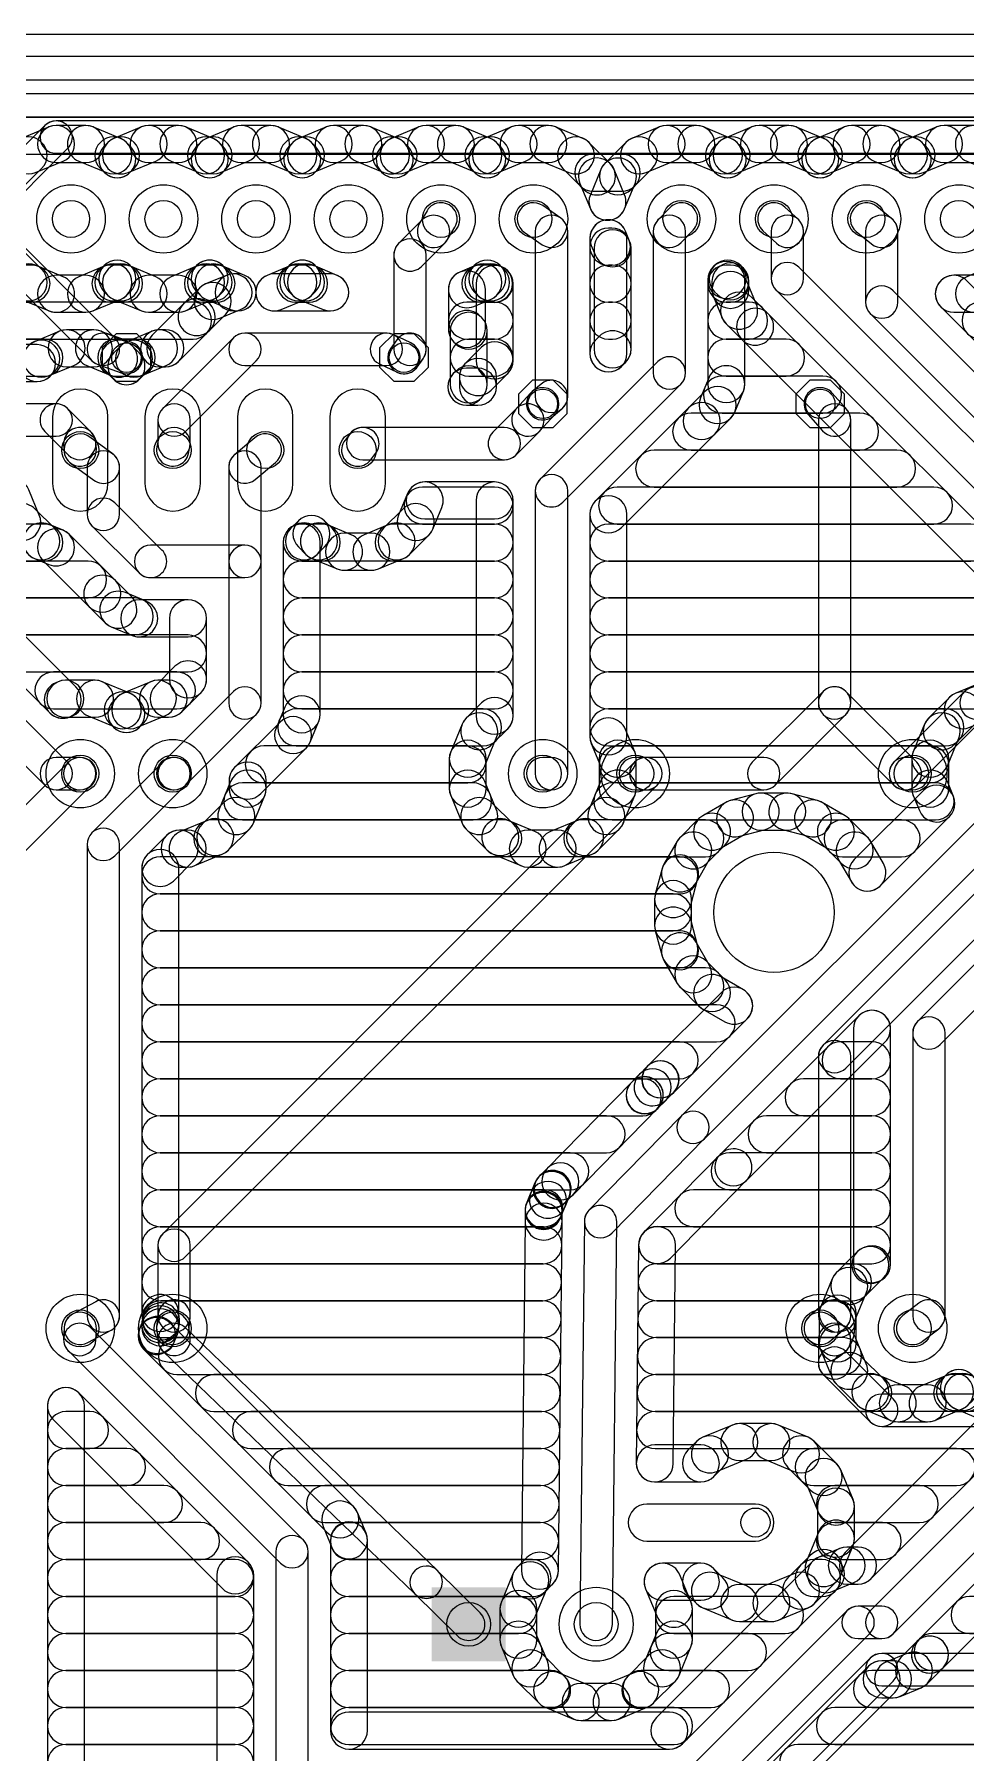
# Model space of a CAD drawing. Extents: x 0 to 108, y 0 to 85.
# Drawn here: x 30.49 to 56.06, y 37.88 to 85.08 of the extents above; entities that cross this region are included whole.
import ezdxf

# ---------------------------------------------------------------- set-up
doc = ezdxf.new("R2010")
doc.units = 0
for name, color, linetype in [('16', 174, 'CONTINUOUS'), ('17', 94, 'CONTINUOUS'), ('20', 178, 'CONTINUOUS'), ('44', 250, 'CONTINUOUS')]:
    doc.layers.add(name, color=color, linetype=linetype)

# ---------------------------------------------------------------- blocks, each defined once
blk = doc.blocks.new('ROUNDP')
blk.add_circle((0, 0), 0.5)
blk = doc.blocks.new('SQUAREP')
blk.add_solid([(-0.5, -0.5), (0.5, -0.5), (-0.5, 0.5), (0.5, 0.5)])
blk = doc.blocks.new('OCTAGONP')
blk.add_lwpolyline([(-0.5, -0.2071), (-0.5, 0.2071), (-0.2071, 0.5), (0.2071, 0.5), (0.5, 0.2071), (0.5, -0.2071), (0.2071, -0.5), (-0.2071, -0.5)], close=True)
blk = doc.blocks.new('LONGP120')
blk.add_lwpolyline([(-0.6, -0.5), (0.6, -0.5, 1), (0.6, 0.5), (-0.6, 0.5, 1)], format="xyb", close=True)

msp = doc.modelspace()

# ---------------------------------------------------------------- linework, layer by layer
at = {"layer": '16'}
for points in [[(1.1176, 83.4544), (106.5024, 83.4544, 1), (106.5024, 84.4704), (1.1176, 84.4704, 1)], [(1.1176, 82.804), (106.5024, 82.804, 1), (106.5024, 83.82), (1.1176, 83.82, 1)], [(19.2557, 81.788), (91.2343, 81.788, 1), (91.2343, 82.804), (19.2557, 82.804, 1)], [(30.7753, 82.5722), (28.8322, 80.6291, 1), (29.4608, 80.0005), (31.4039, 81.9436, 1)], [(66.7131, 82.7024), (31.0896, 82.7024, 1), (31.0896, 81.8134), (66.7131, 81.8134, 1)], [(29.9714, 82.1134), (29.3926, 81.5346, 1), (30.111, 80.8162), (30.6898, 81.395, 1)], [(30.8924, 82.5367), (30.1362, 82.2235, 1), (30.525, 81.2848), (31.2812, 81.5981, 1)], [(31.9052, 82.5754), (31.0868, 82.5754, 1), (31.0868, 81.5594), (31.9052, 81.5594, 1)], [(32.8558, 82.2235), (32.0996, 82.5367, 1), (31.7108, 81.5981), (32.467, 81.2848, 1)], [(33.1252, 82.0088), (33.0206, 82.1134, 1), (32.3022, 81.395), (32.4068, 81.2904, 1)], [(32.5114, 82.1134), (32.4068, 82.0088, 1), (33.1252, 81.2904), (33.2298, 81.395, 1)], [(33.4324, 82.5367), (32.6762, 82.2235, 1), (33.065, 81.2848), (33.8212, 81.5981, 1)], [(34.4452, 82.5754), (33.6268, 82.5754, 1), (33.6268, 81.5594), (34.4452, 81.5594, 1)], [(35.3958, 82.2235), (34.6396, 82.5367, 1), (34.2508, 81.5981), (35.007, 81.2848, 1)], [(35.6652, 82.0088), (35.5606, 82.1134, 1), (34.8422, 81.395), (34.9468, 81.2904, 1)], [(35.0514, 82.1134), (34.9468, 82.0088, 1), (35.6652, 81.2904), (35.7698, 81.395, 1)], [(35.9724, 82.5367), (35.2162, 82.2235, 1), (35.605, 81.2848), (36.3612, 81.5981, 1)], [(36.9852, 82.5754), (36.1668, 82.5754, 1), (36.1668, 81.5594), (36.9852, 81.5594, 1)], [(37.9358, 82.2235), (37.1796, 82.5367, 1), (36.7908, 81.5981), (37.547, 81.2848, 1)], [(38.2052, 82.0088), (38.1006, 82.1134, 1), (37.3822, 81.395), (37.4868, 81.2904, 1)], [(37.5914, 82.1134), (37.4868, 82.0088, 1), (38.2052, 81.2904), (38.3098, 81.395, 1)], [(38.5124, 82.5367), (37.7562, 82.2235, 1), (38.145, 81.2848), (38.9012, 81.5981, 1)], [(39.5252, 82.5754), (38.7068, 82.5754, 1), (38.7068, 81.5594), (39.5252, 81.5594, 1)], [(40.4758, 82.2235), (39.7196, 82.5367, 1), (39.3308, 81.5981), (40.087, 81.2848, 1)], [(40.7452, 82.0088), (40.6406, 82.1134, 1), (39.9222, 81.395), (40.0268, 81.2904, 1)], [(40.1314, 82.1134), (40.0268, 82.0088, 1), (40.7452, 81.2904), (40.8498, 81.395, 1)], [(41.0524, 82.5367), (40.2962, 82.2235, 1), (40.685, 81.2848), (41.4412, 81.5981, 1)], [(42.0652, 82.5754), (41.2468, 82.5754, 1), (41.2468, 81.5594), (42.0652, 81.5594, 1)], [(43.0158, 82.2235), (42.2596, 82.5367, 1), (41.8708, 81.5981), (42.627, 81.2848, 1)], [(43.2852, 82.0088), (43.1806, 82.1134, 1), (42.4622, 81.395), (42.5668, 81.2904, 1)], [(42.6714, 82.1134), (42.5668, 82.0088, 1), (43.2852, 81.2904), (43.3898, 81.395, 1)], [(43.5924, 82.5367), (42.8362, 82.2235, 1), (43.225, 81.2848), (43.9812, 81.5981, 1)], [(44.6052, 82.5754), (43.7868, 82.5754, 1), (43.7868, 81.5594), (44.6052, 81.5594, 1)], [(45.5558, 82.2235), (44.7996, 82.5367, 1), (44.4108, 81.5981), (45.167, 81.2848, 1)], [(46.2994, 81.5346), (45.7206, 82.1134, 1), (45.0022, 81.395), (45.581, 80.8162, 1)], [(46.7354, 82.1134), (46.1566, 81.5346, 1), (46.875, 80.8162), (47.4538, 81.395, 1)], [(47.6564, 82.5367), (46.9002, 82.2235, 1), (47.289, 81.2848), (48.0452, 81.5981, 1)], [(48.6692, 82.5754), (47.8508, 82.5754, 1), (47.8508, 81.5594), (48.6692, 81.5594, 1)], [(49.6198, 82.2235), (48.8636, 82.5367, 1), (48.4748, 81.5981), (49.231, 81.2848, 1)], [(49.8892, 82.0088), (49.7846, 82.1134, 1), (49.0662, 81.395), (49.1708, 81.2904, 1)], [(49.2754, 82.1134), (49.1708, 82.0088, 1), (49.8892, 81.2904), (49.9938, 81.395, 1)], [(50.1964, 82.5367), (49.4402, 82.2235, 1), (49.829, 81.2848), (50.5852, 81.5981, 1)], [(51.2092, 82.5754), (50.3908, 82.5754, 1), (50.3908, 81.5594), (51.2092, 81.5594, 1)], [(52.1598, 82.2235), (51.4036, 82.5367, 1), (51.0148, 81.5981), (51.771, 81.2848, 1)], [(52.4292, 82.0088), (52.3246, 82.1134, 1), (51.6062, 81.395), (51.7108, 81.2904, 1)], [(51.8154, 82.1134), (51.7108, 82.0088, 1), (52.4292, 81.2904), (52.5338, 81.395, 1)], [(52.7364, 82.5367), (51.9802, 82.2235, 1), (52.369, 81.2848), (53.1252, 81.5981, 1)], [(53.7492, 82.5754), (52.9308, 82.5754, 1), (52.9308, 81.5594), (53.7492, 81.5594, 1)], [(54.6998, 82.2235), (53.9436, 82.5367, 1), (53.5548, 81.5981), (54.311, 81.2848, 1)], [(54.9692, 82.0088), (54.8646, 82.1134, 1), (54.1462, 81.395), (54.2508, 81.2904, 1)], [(54.3554, 82.1134), (54.2508, 82.0088, 1), (54.9692, 81.2904), (55.0738, 81.395, 1)], [(55.2764, 82.5367), (54.5202, 82.2235, 1), (54.909, 81.2848), (55.6652, 81.5981, 1)], [(56.2892, 82.5754), (55.4708, 82.5754, 1), (55.4708, 81.5594), (56.2892, 81.5594, 1)], [(57.2398, 82.2235), (56.4836, 82.5367, 1), (56.0948, 81.5981), (56.851, 81.2848, 1)], [(45.8356, 80.772), (46.6204, 80.772, 1), (46.6204, 81.788), (45.8356, 81.788, 1)], [(46.6973, 80.675), (46.4095, 81.3698, 1), (45.4708, 80.981), (45.7587, 80.2862, 1)], [(46.0465, 81.3698), (45.7587, 80.675, 1), (46.6973, 80.2862), (46.9852, 80.981, 1)], [(41.8352, 79.4405), (42.0384, 79.7834, 1), (41.2736, 80.2366), (41.0704, 79.8937, 1)], [(44.9443, 80.0326), (44.449, 80.3755, 1), (43.943, 79.6445), (44.4383, 79.3016, 1)], [(48.25, 79.3588), (48.5802, 79.7017, 1), (47.9398, 80.3183), (47.6096, 79.9754, 1)], [(51.4712, 79.9924), (51.1029, 80.3353, 1), (50.4971, 79.6847), (50.8654, 79.3418, 1)], [(54.0406, 80.0111), (53.6215, 80.354, 1), (53.0585, 79.666), (53.4776, 79.3231, 1)], [(28.8322, 79.3528), (32.0707, 76.1143, 1), (32.6993, 76.7429), (29.4608, 79.9814, 1)], [(41.1385, 79.9814), (40.4908, 79.3337, 1), (41.1194, 78.7051), (41.7671, 79.3528, 1)], [(44.2468, 79.6671), (44.2468, 75.1332, 1), (45.1358, 75.1332), (45.1358, 79.6671, 1)], [(46.7614, 76.3136), (46.7614, 79.4781, 1), (45.7454, 79.4781), (45.7454, 76.3136, 1)], [(45.7841, 79.2837), (45.8984, 79.0078, 1), (46.837, 79.3966), (46.7227, 79.6725, 1)], [(47.4853, 79.6671), (47.4853, 75.7809, 1), (48.3743, 75.7809), (48.3743, 79.6671, 1)], [(50.7238, 79.6671), (50.7238, 78.3717, 1), (51.6128, 78.3717), (51.6128, 79.6671, 1)], [(54.2036, 77.724), (54.2036, 79.6671, 1), (53.3146, 79.6671), (53.3146, 77.724, 1)], [(29.3926, 78.4854), (29.9714, 77.9066, 1), (30.6898, 78.625), (30.111, 79.2038, 1)], [(40.3606, 79.0194), (40.3606, 76.4286, 1), (41.2496, 76.4286), (41.2496, 79.0194, 1)], [(46.2534, 78.74), (46.3487, 78.74, 1), (46.3487, 79.756), (46.2534, 79.756, 1)], [(45.8597, 79.2022), (45.8597, 76.4279, 1), (46.8757, 76.4279), (46.8757, 79.2022, 1)], [(33.0206, 77.9066), (33.1252, 78.0112, 1), (32.4068, 78.7296), (32.3022, 78.625, 1)], [(32.4068, 78.0112), (32.5114, 77.9066, 1), (33.2298, 78.625), (33.1252, 78.7296, 1)], [(35.5606, 77.9066), (35.6652, 78.0112, 1), (34.9468, 78.7296), (34.8422, 78.625, 1)], [(34.9468, 78.0112), (35.0514, 77.9066, 1), (35.7698, 78.625), (35.6652, 78.7296, 1)], [(38.1006, 77.9066), (38.2052, 78.0112, 1), (37.4868, 78.7296), (37.3822, 78.625, 1)], [(37.4868, 78.0112), (37.5914, 77.9066, 1), (38.3098, 78.625), (38.2052, 78.7296, 1)], [(43.1806, 77.9066), (43.2852, 78.0112, 1), (42.5668, 78.7296), (42.4622, 78.625, 1)], [(42.5668, 78.0112), (42.6714, 77.9066, 1), (43.3898, 78.625), (43.2852, 78.7296, 1)], [(49.8511, 77.9731), (49.8892, 78.0112, 1), (49.1708, 78.7296), (49.1327, 78.6915, 1)], [(49.9999, 75.4702), (49.9999, 78.3323, 1), (48.9839, 78.3323), (48.9839, 75.4702, 1)], [(49.1708, 78.0112), (49.247, 77.935, 1), (49.9654, 78.6534), (49.8892, 78.7296, 1)], [(27.4998, 77.724), (30.4122, 77.724, 1), (30.4122, 78.74), (27.4998, 78.74, 1)], [(30.1362, 77.7965), (30.8924, 77.4833, 1), (31.2812, 78.4219), (30.525, 78.7351, 1)], [(31.0868, 77.4446), (31.9052, 77.4446, 1), (31.9052, 78.4606), (31.0868, 78.4606, 1)], [(32.0996, 77.4833), (32.8558, 77.7965, 1), (32.467, 78.7351), (31.7108, 78.4219, 1)], [(32.5798, 77.724), (32.9522, 77.724, 1), (32.9522, 78.74), (32.5798, 78.74, 1)], [(32.6762, 77.7965), (33.4324, 77.4833, 1), (33.8212, 78.4219), (33.065, 78.7351, 1)], [(33.6268, 77.4446), (34.4452, 77.4446, 1), (34.4452, 78.4606), (33.6268, 78.4606, 1)], [(34.6396, 77.4833), (35.3958, 77.7965, 1), (35.007, 78.7351), (34.2508, 78.4219, 1)], [(35.1198, 77.724), (35.4922, 77.724, 1), (35.4922, 78.74), (35.1198, 78.74, 1)], [(35.7661, 78.46), (35.1919, 78.2222, 1), (35.5807, 77.2836), (36.1549, 77.5214, 1)], [(35.2162, 77.7965), (35.8804, 77.5214, 1), (36.2692, 78.46), (35.605, 78.7352, 1)], [(36.0748, 78.4987), (35.9605, 78.4987, 1), (35.9605, 77.4827), (36.0748, 77.4827, 1)], [(37.2716, 77.5214), (37.9358, 77.7965, 1), (37.547, 78.7352), (36.8828, 78.46, 1)], [(38.6148, 78.4987), (37.0772, 78.4987, 1), (37.0772, 77.4827), (38.6148, 77.4827, 1)], [(37.6598, 77.724), (38.0322, 77.724, 1), (38.0322, 78.74), (37.6598, 78.74, 1)], [(37.7562, 77.7965), (38.4204, 77.5214, 1), (38.8092, 78.46), (38.145, 78.7352, 1)], [(42.5616, 77.6083), (43.0158, 77.7965, 1), (42.627, 78.7352), (42.1728, 78.547, 1)], [(42.8752, 76.9873), (42.8752, 78.0777, 1), (41.8592, 78.0777), (41.8592, 76.9873, 1)], [(42.7398, 77.724), (43.1122, 77.724, 1), (43.1122, 78.74), (42.7398, 78.74, 1)], [(42.8362, 77.7965), (42.9348, 77.7556, 1), (43.3236, 78.6943), (43.225, 78.7352, 1)], [(42.6212, 78.225), (42.6212, 76.1237, 1), (43.6372, 76.1237), (43.6372, 78.225, 1)], [(46.2534, 77.724), (46.3677, 77.724, 1), (46.3677, 78.74), (46.2534, 78.74, 1)], [(49.4919, 77.724), (49.6062, 77.724, 1), (49.6062, 78.74), (49.4919, 78.74, 1)], [(49.0982, 78.2942), (49.0982, 78.061, 1), (50.1142, 78.061), (50.1142, 78.2942, 1)], [(49.1369, 77.8666), (49.3747, 77.2924, 1), (50.3133, 77.6812), (50.0755, 78.2554, 1)], [(50.854, 78.0574), (59.9218, 68.9896, 1), (60.5504, 69.6182), (51.4826, 78.686, 1)], [(62.7756, 71.6351), (56.0988, 78.3118, 1), (55.3804, 77.5934), (62.0571, 70.9167, 1)], [(55.7396, 77.4446), (56.2892, 77.4446, 1), (56.2892, 78.4606), (55.7396, 78.4606, 1)], [(56.4836, 77.4833), (57.2398, 77.7965, 1), (56.851, 78.7351), (56.0948, 78.4219, 1)], [(35.0271, 78.1121), (34.5877, 77.6727, 1), (35.3061, 76.9542), (35.7456, 77.3937, 1)], [(49.4848, 77.1276), (49.9242, 76.6882, 1), (50.6427, 77.4066), (50.2032, 77.8461, 1)], [(61.8458, 70.2659), (54.0734, 78.0383, 1), (53.4448, 77.4097), (61.2172, 69.6373, 1)], [(17.6142, 76.708), (34.8495, 76.708, 1), (34.8495, 77.724), (17.6142, 77.724, 1)], [(34.5877, 77.6727), (33.7282, 76.8132, 1), (34.4467, 76.0948), (35.3061, 76.9542, 1)], [(42.3672, 76.708), (43.1292, 76.708, 1), (43.1292, 77.724), (42.3672, 77.724, 1)], [(42.7772, 77.2957), (42.7264, 77.3465, 1), (42.008, 76.6281), (42.0588, 76.5773, 1)], [(42.926, 75.4635), (42.926, 76.9365, 1), (41.91, 76.9365), (41.91, 75.4635, 1)], [(46.2534, 76.708), (46.3677, 76.708, 1), (46.3677, 77.724), (46.2534, 77.724, 1)], [(49.4919, 76.708), (50.1149, 76.708, 1), (50.1149, 77.724), (49.4919, 77.724, 1)], [(49.9242, 76.6882), (58.3148, 68.2976, 1), (59.0332, 69.0161), (50.6427, 77.4066, 1)], [(56.4762, 76.708), (71.7684, 76.708, 1), (71.7684, 77.724), (56.4762, 77.724, 1)], [(31.1817, 76.9233), (30.4909, 76.6372, 1), (30.8797, 75.6985), (31.5705, 75.9847, 1)], [(32.1239, 76.962), (31.3761, 76.962, 1), (31.3761, 75.946), (32.1239, 75.946, 1)], [(33.0091, 76.6372), (32.3183, 76.9233, 1), (31.9295, 75.9847), (32.6203, 75.6985, 1)], [(33.7217, 76.9233), (33.0309, 76.6372, 1), (33.4197, 75.6985), (34.1105, 75.9847, 1)], [(34.0875, 76.962), (33.9161, 76.962, 1), (33.9161, 75.946), (34.0875, 75.946, 1)], [(24.1045, 75.692), (30.7629, 75.692, 1), (30.7629, 76.708), (24.1045, 76.708, 1)], [(30.565, 76.5556), (24.2569, 76.5556, 1), (24.2569, 75.5396), (30.565, 75.5396, 1)], [(30.3261, 76.5271), (30.2058, 76.4068, 1), (30.9243, 75.6884), (31.0445, 75.8086, 1)], [(32.2344, 76.0104), (32.8694, 75.7818, 1), (33.1706, 76.6182), (32.5356, 76.8468, 1)], [(32.7371, 75.692), (33.3029, 75.692, 1), (33.3029, 76.708), (32.7371, 76.708, 1)], [(33.3792, 76.3218), (33.1739, 76.5271, 1), (32.4555, 75.8086), (32.6608, 75.6033, 1)], [(32.8661, 76.5271), (32.6608, 76.3218, 1), (33.3792, 75.6033), (33.5845, 75.8086, 1)], [(35.9569, 76.7429), (34.0138, 74.7998, 1), (34.6424, 74.1712), (36.5855, 76.1143, 1)], [(40.1574, 76.8731), (36.2712, 76.8731, 1), (36.2712, 75.9841), (40.1574, 75.9841, 1)], [(39.9671, 76.0269), (40.4497, 75.7983, 1), (40.8303, 76.6017), (40.3477, 76.8303, 1)], [(40.4448, 76.6889), (40.2797, 76.4603, 1), (41.0003, 75.9397), (41.1654, 76.1683, 1)], [(42.418, 75.692), (43.1292, 75.692, 1), (43.1292, 76.708), (42.418, 76.708, 1)], [(42.77, 76.4829), (42.3128, 76.0257, 1), (43.0312, 75.3073), (43.4884, 75.7645, 1)], [(46.0085, 76.7871), (45.8942, 76.6728, 1), (46.6126, 75.9544), (46.7269, 76.0687, 1)], [(49.4919, 75.692), (51.1309, 75.692, 1), (51.1309, 76.708), (49.4919, 76.708, 1)], [(42.164, 75.6665), (42.164, 75.3999, 1), (43.18, 75.3999), (43.18, 75.6665, 1)], [(47.6155, 76.0952), (44.377, 72.8567, 1), (45.0056, 72.2281), (48.2441, 75.4666, 1)], [(42.7136, 75.0407), (42.7772, 75.1043, 1), (42.0588, 75.8227), (41.9952, 75.7591, 1)], [(42.672, 75.9079), (42.3544, 75.9079, 1), (42.3544, 74.8919), (42.672, 74.8919, 1)], [(44.405, 75.4732), (44.1637, 75.27, 1), (44.7363, 74.59), (44.9776, 74.7932, 1)], [(49.7234, 74.7016), (49.9612, 75.2758, 1), (49.0226, 75.6646), (48.7848, 75.0904, 1)], [(49.3734, 74.676), (52.1469, 74.676, 1), (52.1469, 75.692), (49.3734, 75.692, 1)], [(44.3717, 74.1856), (44.7781, 74.6301, 1), (44.1219, 75.2299), (43.7155, 74.7854, 1)], [(49.1739, 74.0974), (49.6133, 74.5368, 1), (48.8949, 75.2553), (48.4554, 74.8158, 1)], [(52.7964, 74.7802), (52.4027, 75.2247, 1), (51.7373, 74.6353), (52.131, 74.1908, 1)], [(31.0896, 74.93), (23.3172, 74.93, 1), (23.3172, 74.041), (31.0896, 74.041, 1)], [(32.0516, 74.1521), (31.4039, 74.7998, 1), (30.7753, 74.1712), (31.423, 73.5235, 1)], [(33.8836, 74.4855), (33.8836, 73.8378, 1), (34.7726, 73.8378), (34.7726, 74.4855, 1)], [(43.7293, 74.7998), (43.0816, 74.1521, 1), (43.7102, 73.5235), (44.3579, 74.1712, 1)], [(46.6126, 71.5361), (49.1739, 74.0974, 1), (48.4554, 74.8158), (45.8942, 72.2546, 1)], [(48.526, 73.66), (53.1629, 73.66, 1), (53.1629, 74.676), (48.526, 74.676, 1)], [(52.9082, 66.7131), (52.9082, 74.4855, 1), (52.0192, 74.4855), (52.0192, 66.7131, 1)], [(31.2939, 73.8061), (31.3066, 73.6283, 1), (32.1934, 73.6917), (32.1807, 73.8695, 1)], [(33.8935, 73.9309), (33.8554, 73.7531, 1), (34.7246, 73.5669), (34.7627, 73.7447, 1)], [(39.1602, 74.1124), (39.0205, 73.9346, 1), (39.7195, 73.3854), (39.8592, 73.5632, 1)], [(43.3959, 74.2823), (39.5097, 74.2823, 1), (39.5097, 73.3933), (43.3959, 73.3933, 1)], [(32.6494, 73.5474), (32.0144, 74.0173, 1), (31.4856, 73.3027), (32.1206, 72.8328, 1)], [(36.5573, 72.8499), (37.1161, 73.3198, 1), (36.5439, 74.0002), (35.9851, 73.5303, 1)], [(47.51, 72.644), (54.1789, 72.644, 1), (54.1789, 73.66), (47.51, 73.66, 1)], [(31.6297, 67.1575), (25.5045, 73.2826, 1), (24.7861, 72.5642), (30.9112, 66.4391, 1)], [(32.8295, 71.8947), (32.8295, 73.1901, 1), (31.9405, 73.1901), (31.9405, 71.8947, 1)], [(36.7157, 70.5993), (36.7157, 73.1901, 1), (35.8267, 73.1901), (35.8267, 70.5993, 1)], [(31.4039, 65.0843), (23.6315, 72.8567, 1), (23.0029, 72.2281), (30.7753, 64.4557, 1)], [(29.4011, 72.1773), (29.6872, 71.4865, 1), (30.6259, 71.8753), (30.3397, 72.5661, 1)], [(41.4328, 71.4865), (41.6792, 72.0813, 1), (40.7405, 72.4701), (40.4941, 71.8753, 1)], [(41.2098, 71.7677), (43.1292, 71.7677, 1), (43.1292, 72.7837), (41.2098, 72.7837, 1)], [(42.6212, 72.2757), (42.6212, 66.3588, 1), (43.6372, 66.3588), (43.6372, 72.2757, 1)], [(44.2468, 72.5424), (44.2468, 64.77, 1), (45.1358, 64.77), (45.1358, 72.5424, 1)], [(33.9947, 70.9136), (32.6993, 72.209, 1), (32.0707, 71.5804), (33.3661, 70.285, 1)], [(41.152, 71.628), (43.1292, 71.628, 1), (43.1292, 72.644), (41.152, 72.644, 1)], [(46.7614, 65.7925), (46.7614, 71.8954, 1), (45.7454, 71.8954), (45.7454, 65.7925, 1)], [(46.494, 71.628), (55.1949, 71.628, 1), (55.1949, 72.644), (46.494, 72.644, 1)], [(29.7973, 71.3217), (30.3261, 70.7929, 1), (31.0445, 71.5114), (30.5158, 72.0401, 1)], [(38.2539, 70.7929), (38.4592, 70.9982, 1), (37.7408, 71.7167), (37.5355, 71.5114, 1)], [(37.7408, 70.9982), (37.9461, 70.7929, 1), (38.6645, 71.5114), (38.4592, 71.7167, 1)], [(40.7939, 70.7929), (41.3227, 71.3217, 1), (40.6042, 72.0401), (40.0755, 71.5114, 1)], [(26.9487, 70.612), (30.7629, 70.612, 1), (30.7629, 71.628), (26.9487, 71.628, 1)], [(30.4909, 70.6828), (30.8888, 70.518, 1), (31.2776, 71.4567), (30.8797, 71.6215, 1)], [(30.724, 70.6281), (31.9969, 69.3552, 1), (32.7153, 70.0737), (31.4425, 71.3465, 1)], [(38.0277, 70.6574), (38.0891, 70.6828, 1), (37.7003, 71.6215), (37.6389, 71.5961, 1)], [(38.3413, 66.4024), (38.3413, 71.1267, 1), (37.3253, 71.1267), (37.3253, 66.4024, 1)], [(37.8333, 70.612), (38.3829, 70.612, 1), (38.3829, 71.628), (37.8333, 71.628, 1)], [(38.1109, 70.6828), (38.8017, 70.3967, 1), (39.1905, 71.3353), (38.4997, 71.6215, 1)], [(38.9961, 70.358), (39.7439, 70.358, 1), (39.7439, 71.374), (38.9961, 71.374, 1)], [(39.9383, 70.3967), (40.6291, 70.6828, 1), (40.2403, 71.6215), (39.5495, 71.3353, 1)], [(40.3571, 70.612), (43.1292, 70.612, 1), (43.1292, 71.628), (40.3571, 71.628, 1)], [(46.2534, 70.612), (56.2109, 70.612, 1), (56.2109, 71.628), (46.2534, 71.628, 1)], [(36.2712, 71.0438), (33.6804, 71.0438, 1), (33.6804, 70.1548), (36.2712, 70.1548, 1)], [(36.7157, 66.7131), (36.7157, 70.5993, 1), (35.8267, 70.5993), (35.8267, 66.7131, 1)], [(27.9647, 69.596), (31.9666, 69.596, 1), (31.9666, 70.612), (27.9647, 70.612, 1)], [(37.8333, 69.596), (43.1292, 69.596, 1), (43.1292, 70.612), (37.8333, 70.612, 1)], [(46.2534, 69.596), (57.2269, 69.596, 1), (57.2269, 70.612), (46.2534, 70.612, 1)], [(31.9969, 69.3552), (32.4363, 68.9158, 1), (33.1548, 69.6342), (32.7153, 70.0737, 1)], [(28.9807, 68.58), (33.247, 68.58, 1), (33.247, 69.596), (28.9807, 69.596, 1)], [(32.6011, 68.8057), (33.1753, 68.5679, 1), (33.5641, 69.5065), (32.9899, 69.7443, 1)], [(33.3697, 68.5292), (34.7091, 68.5292, 1), (34.7091, 69.5452), (33.3697, 69.5452, 1)], [(34.2011, 69.0372), (34.2011, 67.3601, 1), (35.2171, 67.3601), (35.2171, 69.0372, 1)], [(37.8333, 68.58), (43.1292, 68.58, 1), (43.1292, 69.596), (37.8333, 69.596, 1)], [(46.2534, 68.58), (58.2429, 68.58, 1), (58.2429, 69.596), (46.2534, 69.596, 1)], [(29.9967, 67.564), (34.7091, 67.564, 1), (34.7091, 68.58), (29.9967, 68.58, 1)], [(37.8333, 67.564), (43.1292, 67.564, 1), (43.1292, 68.58), (37.8333, 68.58, 1)], [(46.2534, 67.564), (58.674, 67.564, 1), (58.674, 68.58), (46.2534, 68.58, 1)], [(31.0127, 66.548), (34.405, 66.548, 1), (34.405, 67.564), (31.0127, 67.564, 1)], [(34.3499, 67.7194), (33.8171, 67.1866, 1), (34.5356, 66.4682), (35.0683, 67.0009, 1)], [(37.8333, 66.548), (43.1292, 66.548, 1), (43.1292, 67.564), (37.8333, 67.564, 1)], [(46.2534, 66.548), (58.674, 66.548, 1), (58.674, 67.564), (46.2534, 67.564, 1)], [(31.1463, 67.2967), (31.0761, 67.2676, 1), (31.4649, 66.3289), (31.5352, 66.3581, 1)], [(32.1592, 67.3354), (31.3408, 67.3354, 1), (31.3408, 66.3194), (32.1592, 66.3194, 1)], [(33.1098, 66.9835), (32.3536, 67.2967, 1), (31.9648, 66.3581), (32.721, 66.0448, 1)], [(33.6864, 67.2967), (32.9302, 66.9835, 1), (33.319, 66.0448), (34.0752, 66.3581, 1)], [(34.1764, 67.3354), (33.8808, 67.3354, 1), (33.8808, 66.3194), (34.1764, 66.3194, 1)], [(34.6424, 64.4557), (36.5855, 66.3988, 1), (35.9569, 67.0274), (34.0138, 65.0843, 1)], [(52.1494, 67.0274), (50.2063, 65.0843, 1), (50.8349, 64.4557), (52.778, 66.3988, 1)], [(54.7211, 65.0843), (52.778, 67.0274, 1), (52.1494, 66.3988), (54.0925, 64.4557, 1)], [(54.7211, 64.4557), (56.6642, 66.3988, 1), (56.0356, 67.0274), (54.0925, 65.0843, 1)], [(56.5464, 67.2967), (55.7902, 66.9835, 1), (56.179, 66.0448), (56.9352, 66.3581, 1)], [(56.3499, 66.2686), (58.293, 66.2686, 1), (58.293, 67.1576), (56.3499, 67.1576, 1)], [(33.3792, 66.7688), (33.2746, 66.8734, 1), (32.5562, 66.155), (32.6608, 66.0504, 1)], [(32.7654, 66.8734), (32.6608, 66.7688, 1), (33.3792, 66.0504), (33.4838, 66.155, 1)], [(38.0648, 65.6338), (38.3026, 66.208, 1), (37.364, 66.5968), (37.1262, 66.0226, 1)], [(42.77, 66.718), (42.3466, 66.2946, 1), (43.065, 65.5762), (43.4884, 65.9996, 1)], [(55.6254, 66.8734), (55.0466, 66.2946, 1), (55.765, 65.5762), (56.3438, 66.155, 1)], [(36.7066, 64.2209), (37.9547, 65.469, 1), (37.2363, 66.1875), (35.9882, 64.9394, 1)], [(37.6832, 65.532), (42.8104, 65.532, 1), (42.8104, 66.548), (37.6832, 66.548, 1)], [(42.2365, 66.1298), (41.9233, 65.3736, 1), (42.8619, 64.9848), (43.1751, 65.741, 1)], [(46.2534, 65.532), (55.5104, 65.532, 1), (55.5104, 66.548), (46.2534, 66.548, 1)], [(46.9767, 65.3736), (46.7227, 65.9869, 1), (45.7841, 65.5981), (46.0381, 64.9848, 1)], [(54.9365, 66.1298), (54.6233, 65.3736, 1), (55.5619, 64.9848), (55.8751, 65.741, 1)], [(41.8846, 65.1792), (41.8846, 64.3608, 1), (42.9006, 64.3608), (42.9006, 65.1792, 1)], [(47.0154, 64.3608), (47.0154, 65.1792, 1), (45.9994, 65.1792), (45.9994, 64.3608, 1)], [(54.5846, 65.1792), (54.5846, 64.3608, 1), (55.6006, 64.3608), (55.6006, 65.1792, 1)], [(31.423, 65.0843), (29.4799, 63.1412, 1), (30.1085, 62.5126), (32.0516, 64.4557, 1)], [(31.7373, 65.2145), (31.0896, 65.2145, 1), (31.0896, 64.3255), (31.7373, 64.3255, 1)], [(31.7373, 64.3255), (31.75, 64.3255, 1), (31.75, 65.2145), (31.7373, 65.2145, 1)], [(34.0138, 65.0843), (32.0707, 63.1412, 1), (32.6993, 62.5126), (34.6424, 64.4557, 1)], [(34.3281, 65.2145), (34.29, 65.2145, 1), (34.29, 64.3255), (34.3281, 64.3255, 1)], [(46.9678, 65.0843), (34.0138, 52.1303, 1), (34.6424, 51.5017), (47.5964, 64.4557, 1)], [(36.7912, 64.516), (42.3926, 64.516, 1), (42.3926, 65.532), (36.7912, 65.532, 1)], [(44.6913, 65.2145), (44.45, 65.2145, 1), (44.45, 64.3255), (44.6913, 64.3255, 1)], [(46.5074, 64.516), (55.0926, 64.516, 1), (55.0926, 65.532), (46.5074, 65.532, 1)], [(47.2821, 65.2145), (46.99, 65.2145, 1), (46.99, 64.3255), (47.2821, 64.3255, 1)], [(50.5206, 65.2145), (47.2821, 65.2145, 1), (47.2821, 64.3255), (50.5206, 64.3255, 1)], [(54.4068, 64.3255), (54.61, 64.3255, 1), (54.61, 65.2145), (54.4068, 65.2145, 1)], [(36.5035, 63.4102), (36.8167, 64.1664, 1), (35.8781, 64.5552), (35.5648, 63.799, 1)], [(36.8554, 64.3608), (36.8554, 64.5802, 1), (35.8394, 64.5802), (35.8394, 64.3608, 1)], [(41.9233, 64.1664), (42.2365, 63.4102, 1), (43.1751, 63.799), (42.8619, 64.5552, 1)], [(46.6635, 63.4102), (46.9767, 64.1664, 1), (46.0381, 64.5552), (45.7248, 63.799, 1)], [(54.6233, 64.1664), (54.7937, 63.7548, 1), (55.7324, 64.1436), (55.5619, 64.5552, 1)], [(36.2013, 63.5), (42.5387, 63.5, 1), (42.5387, 64.516), (36.2013, 64.516, 1)], [(46.3613, 63.5), (55.2387, 63.5, 1), (55.2387, 64.516), (46.3613, 64.516, 1)], [(50.304, 64.2193), (49.5999, 64.0306, 1), (49.8628, 63.0492), (50.567, 63.2379, 1)], [(51.1645, 64.2366), (50.4355, 64.2366, 1), (50.4355, 63.2206), (51.1645, 63.2206, 1)], [(52.0001, 64.0306), (51.296, 64.2193, 1), (51.033, 63.2379), (51.7372, 63.0492, 1)], [(54.9039, 64.3084), (53.007, 62.4116, 1), (53.7254, 61.6932), (55.6223, 63.59, 1)], [(35.8146, 62.6666), (36.3934, 63.2454, 1), (35.675, 63.9638), (35.0962, 63.385, 1)], [(42.3466, 63.2454), (42.9254, 62.6666, 1), (43.6438, 63.385), (43.065, 63.9638, 1)], [(45.9746, 62.6666), (46.5534, 63.2454, 1), (45.835, 63.9638), (45.2562, 63.385, 1)], [(48.8918, 54.7402), (57.3119, 63.1603, 1), (56.6833, 63.7889), (48.2632, 55.3688, 1)], [(49.4774, 63.9799), (48.846, 63.6154, 1), (49.354, 62.7355), (49.9854, 63.1, 1)], [(52.754, 63.6154), (52.1226, 63.9799, 1), (51.6146, 63.1), (52.246, 62.7355, 1)], [(58.6264, 63.7889), (52.1494, 57.3119, 1), (52.778, 56.6833), (59.255, 63.1603, 1)], [(31.9405, 62.8269), (31.9405, 49.8729, 1), (32.8295, 49.8729), (32.8295, 62.8269, 1)], [(34.8936, 62.2433), (35.6498, 62.5565, 1), (35.261, 63.4951), (34.5048, 63.1819, 1)], [(35.3738, 62.484), (43.3662, 62.484, 1), (43.3662, 63.5), (35.3738, 63.5, 1)], [(43.0902, 62.5565), (43.8464, 62.2433, 1), (44.2352, 63.1819), (43.479, 63.4951, 1)], [(45.0536, 62.2433), (45.8098, 62.5565, 1), (45.421, 63.4951), (44.6648, 63.1819, 1)], [(45.5338, 62.484), (48.9166, 62.484, 1), (48.9166, 63.5), (45.5338, 63.5, 1)], [(48.7408, 63.5346), (48.2254, 63.0192, 1), (48.9438, 62.3007), (49.4592, 62.8162, 1)], [(53.3746, 63.0192), (52.8592, 63.5346, 1), (52.1407, 62.8162), (52.6562, 62.3007, 1)], [(52.6834, 62.484), (54.3059, 62.484, 1), (54.3059, 63.5), (52.6834, 63.5, 1)], [(59.9218, 63.1412), (54.7402, 57.9596, 1), (55.3688, 57.331), (60.5504, 62.5126, 1)], [(34.3063, 61.8206), (34.8391, 62.3534, 1), (34.1206, 63.0718), (33.5879, 62.5391, 1)], [(34.4798, 62.2046), (34.6992, 62.2046, 1), (34.6992, 63.2206), (34.4798, 63.2206, 1)], [(44.0408, 62.2046), (44.8592, 62.2046, 1), (44.8592, 63.2206), (44.0408, 63.2206, 1)], [(48.1446, 62.914), (47.7801, 62.2826, 1), (48.66, 61.7746), (49.0245, 62.406, 1)], [(53.8062, 62.3064), (53.4554, 62.914, 1), (52.5755, 62.406), (52.9263, 61.7984, 1)], [(34.4551, 49.953), (34.4551, 62.1799, 1), (33.4391, 62.1799), (33.4391, 49.953, 1)], [(33.9471, 61.468), (48.206, 61.468, 1), (48.206, 62.484), (33.9471, 62.484, 1)], [(47.7294, 62.1601), (47.5407, 61.456, 1), (48.5221, 61.193), (48.7108, 61.8972, 1)], [(33.9471, 60.452), (48.0314, 60.452, 1), (48.0314, 61.468), (33.9471, 61.468, 1)], [(47.5234, 61.3245), (47.5234, 60.5955, 1), (48.5394, 60.5955), (48.5394, 61.3245, 1)], [(47.5407, 60.464), (47.7294, 59.7599, 1), (48.7108, 60.0228), (48.5221, 60.727, 1)], [(33.9471, 59.436), (48.206, 59.436, 1), (48.206, 60.452), (33.9471, 60.452, 1)], [(47.7801, 59.6374), (48.1446, 59.006, 1), (49.0245, 59.514), (48.66, 60.1454, 1)], [(48.2254, 58.9008), (48.7408, 58.3854, 1), (49.4592, 59.1038), (48.9438, 59.6192, 1)], [(33.9471, 58.42), (48.9166, 58.42, 1), (48.9166, 59.436), (33.9471, 59.436, 1)], [(48.846, 58.3046), (49.4536, 57.9538, 1), (49.9616, 58.8337), (49.354, 59.1845, 1)], [(49.3484, 58.753), (47.3278, 56.7323, 1), (48.0462, 56.0139), (50.0668, 58.0346, 1)], [(33.9471, 57.404), (49.2259, 57.404, 1), (49.2259, 58.42), (33.9471, 58.42, 1)], [(50.0469, 53.5963), (53.8516, 57.4011, 1), (53.1332, 58.1195), (49.3285, 54.3147, 1)], [(52.9844, 57.7603), (52.9844, 51.294, 1), (54.0004, 51.294), (54.0004, 57.7603, 1)], [(54.61, 57.6453), (54.61, 49.8729, 1), (55.499, 49.8729), (55.499, 57.6453, 1)], [(33.9471, 56.388), (48.2099, 56.388, 1), (48.2099, 57.404), (33.9471, 57.404, 1)], [(52.0192, 56.9976), (52.0192, 49.8729, 1), (52.9082, 49.8729), (52.9082, 56.9976, 1)], [(52.6281, 56.388), (53.4924, 56.388, 1), (53.4924, 57.404), (52.6281, 57.404, 1)], [(47.1082, 56.5127), (46.894, 56.2986, 1), (47.6124, 55.5801), (47.8266, 55.7943, 1)], [(47.3168, 56.7256), (47.1046, 56.5092, 1), (47.8301, 55.7979), (48.0423, 56.0143, 1)], [(47.488, 56.8405), (47.4806, 56.8374, 1), (47.8785, 55.9025), (47.8859, 55.9057, 1)], [(33.9471, 55.372), (47.1992, 55.372, 1), (47.1992, 56.388), (33.9471, 56.388, 1)], [(46.8874, 56.2876), (44.5706, 53.9244, 1), (45.2961, 53.2132), (47.6129, 55.5763, 1)], [(46.7839, 56.1337), (46.7808, 56.1263, 1), (47.7195, 55.7376), (47.7226, 55.745, 1)], [(51.6121, 55.372), (53.4924, 55.372, 1), (53.4924, 56.388), (51.6121, 56.388, 1)], [(33.9471, 54.356), (46.2031, 54.356, 1), (46.2031, 55.372), (33.9471, 55.372, 1)], [(46.3549, 52.1525), (48.8949, 54.7433, 1), (48.2601, 55.3657), (45.7201, 52.7749, 1)], [(50.5961, 54.356), (53.4924, 54.356, 1), (53.4924, 55.372), (50.5961, 55.372, 1)], [(33.9471, 53.34), (45.2071, 53.34, 1), (45.2071, 54.356), (33.9471, 54.356, 1)], [(47.9555, 51.463), (50.0504, 53.5999, 1), (49.3249, 54.3112), (47.23, 52.1743, 1)], [(49.5822, 53.34), (53.4924, 53.34, 1), (53.4924, 54.356), (49.5822, 54.356, 1)], [(44.2333, 53.5251), (44.1233, 53.2519, 1), (45.0657, 52.8724), (45.1758, 53.1457, 1)], [(44.3536, 53.7031), (44.3418, 53.6911, 1), (45.0672, 52.9797), (45.079, 52.9917, 1)], [(44.2556, 53.5622), (44.249, 53.5468, 1), (45.1835, 53.148), (45.1901, 53.1634, 1)], [(44.578, 53.9319), (44.3675, 53.7259, 1), (45.0782, 52.9997), (45.2886, 53.2057, 1)], [(44.1273, 53.2616), (44.0116, 52.9907, 1), (44.946, 52.5918), (45.0617, 52.8627, 1)], [(33.9471, 52.324), (44.4962, 52.324, 1), (44.4962, 53.34), (33.9471, 53.34, 1)], [(43.9673, 52.4699), (43.8637, 42.8786, 1), (44.8797, 42.8676), (44.9833, 52.459, 1)], [(44.0074, 52.9643), (44.0012, 52.9487, 1), (44.9436, 52.5692), (44.9499, 52.5847, 1)], [(43.9644, 52.7539), (43.9673, 52.4594, 1), (44.9833, 52.4695), (44.9804, 52.764, 1)], [(43.9709, 52.7968), (43.9707, 52.78, 1), (44.9866, 52.769), (44.9868, 52.7858, 1)], [(45.593, 52.4685), (45.4735, 41.4068, 1), (46.3625, 41.3972), (46.482, 52.4589, 1)], [(48.5862, 52.324), (53.4924, 52.324, 1), (53.4924, 53.34), (48.5862, 53.34, 1)], [(33.9471, 51.308), (44.4683, 51.308, 1), (44.4683, 52.324), (33.9471, 52.324, 1)], [(33.8836, 51.816), (33.8836, 49.8729, 1), (34.7726, 49.8729), (34.7726, 51.816, 1)], [(48.0359, 45.8161), (48.1007, 51.8132, 1), (47.0847, 51.8242), (47.02, 45.8271, 1)], [(47.5927, 51.308), (53.4924, 51.308, 1), (53.4924, 52.324), (47.5927, 52.324, 1)], [(53.0854, 51.6334), (52.5066, 51.0546, 1), (53.225, 50.3362), (53.8038, 50.915, 1)], [(53.298, 51.7633), (53.2502, 51.7435, 1), (53.639, 50.8048), (53.6868, 50.8247, 1)], [(33.9471, 50.292), (44.4573, 50.292, 1), (44.4573, 51.308), (33.9471, 51.308, 1)], [(47.5817, 50.292), (52.9704, 50.292, 1), (52.9704, 51.308), (47.5817, 51.308, 1)], [(52.3965, 50.8898), (52.0833, 50.1336, 1), (53.0219, 49.7448), (53.3351, 50.501, 1)], [(32.1738, 50.264), (31.5388, 49.9211, 1), (31.9612, 49.1389), (32.5962, 49.4818, 1)], [(34.3282, 49.1547), (34.4164, 49.3678, 1), (33.4778, 49.7566), (33.3895, 49.5435, 1)], [(34.4338, 49.4992), (34.4574, 49.5781, 1), (33.4839, 49.8689), (33.4603, 49.79, 1)], [(34.476, 49.7755), (34.4524, 50.0049, 1), (33.4418, 49.901), (33.4653, 49.6716, 1)], [(34.4551, 49.5622), (34.4551, 49.6446, 1), (33.4391, 49.6446), (33.4391, 49.5622, 1)], [(33.9645, 49.276), (44.4464, 49.276, 1), (44.4464, 50.292), (33.9645, 50.292, 1)], [(33.8863, 49.922), (33.8482, 49.5791, 1), (34.7318, 49.4809), (34.7699, 49.8238, 1)], [(47.5707, 49.276), (52.5526, 49.276, 1), (52.5526, 50.292), (47.5707, 50.292, 1)], [(52.1718, 50.2081), (51.7781, 49.8652, 1), (52.3619, 49.1948), (52.7556, 49.5377, 1)], [(52.0446, 49.9392), (52.0446, 49.1208, 1), (53.0606, 49.1208), (53.0606, 49.9392, 1)], [(54.0734, 41.1385), (62.4935, 49.5586, 1), (61.8649, 50.1872), (53.4448, 41.7671, 1)], [(54.783, 50.2248), (54.3385, 49.8819, 1), (54.8815, 49.1781), (55.326, 49.521, 1)], [(32.1814, 49.2067), (32.1941, 49.5115, 1), (31.3059, 49.5485), (31.2932, 49.2437, 1)], [(31.423, 48.9109), (37.2523, 43.0816, 1), (37.8809, 43.7102), (32.0516, 49.5395, 1)], [(34.3372, 49.1757), (34.3456, 49.2037, 1), (33.3721, 49.4945), (33.3637, 49.4666, 1)], [(39.2501, 44.64), (34.2097, 49.6804, 1), (33.4913, 48.9619), (38.5317, 43.9215, 1)], [(34.7692, 49.2803), (34.7311, 49.5851, 1), (33.8489, 49.4749), (33.887, 49.1701, 1)], [(41.558, 42.8778), (34.6365, 49.5453, 1), (34.0197, 48.9051), (40.9412, 42.2376, 1)], [(52.7358, 49.5767), (52.3421, 49.8815, 1), (51.7979, 49.1785), (52.1916, 48.8737, 1)], [(52.9082, 48.5775), (52.9082, 49.2252, 1), (52.0192, 49.2252), (52.0192, 48.5775, 1)], [(52.0833, 48.9264), (52.3965, 48.1702, 1), (53.3351, 48.559), (53.0219, 49.3152, 1)], [(34.4036, 48.26), (44.4354, 48.26, 1), (44.4354, 49.276), (34.4036, 49.276, 1)], [(47.5598, 48.26), (52.6987, 48.26, 1), (52.6987, 49.276), (47.5598, 49.276, 1)], [(54.0734, 47.5964), (52.778, 48.8918, 1), (52.1494, 48.2632), (53.4448, 46.9678, 1)], [(52.5066, 48.0054), (53.0854, 47.4266, 1), (53.8038, 48.145), (53.225, 48.7238, 1)], [(35.4196, 47.244), (44.4244, 47.244, 1), (44.4244, 48.26), (35.4196, 48.26, 1)], [(47.5488, 47.244), (53.5262, 47.244, 1), (53.5262, 48.26), (47.5488, 48.26, 1)], [(53.2502, 47.3165), (54.0064, 47.0033, 1), (54.3952, 47.9419), (53.639, 48.2551, 1)], [(55.2136, 47.0033), (55.9698, 47.3165, 1), (55.581, 48.2551), (54.8248, 47.9419, 1)], [(55.6938, 47.244), (56.0662, 47.244, 1), (56.0662, 48.26), (55.6938, 48.26, 1)], [(56.1346, 47.4266), (56.2392, 47.5312, 1), (55.5208, 48.2496), (55.4162, 48.145, 1)], [(55.5208, 47.5312), (55.6254, 47.4266, 1), (56.3438, 48.145), (56.2392, 48.2496, 1)], [(55.7902, 47.3165), (56.5464, 47.0033, 1), (56.9352, 47.9419), (56.179, 48.2551, 1)], [(31.8643, 26.1874), (31.8643, 47.3971, 1), (30.8483, 47.3971), (30.8483, 26.1874, 1)], [(30.9971, 47.0379), (35.6453, 42.3896, 1), (36.3637, 43.1081), (31.7155, 47.7563, 1)], [(57.218, 47.8393), (52.7528, 43.3741, 1), (53.4713, 42.6557), (57.9364, 47.1208, 1)], [(57.6453, 47.7266), (53.7591, 47.7266, 1), (53.7591, 46.8376), (57.6453, 46.8376, 1)], [(54.2008, 46.9646), (55.0192, 46.9646, 1), (55.0192, 47.9806), (54.2008, 47.9806, 1)], [(31.3563, 46.228), (32.0174, 46.228, 1), (32.0174, 47.244), (31.3563, 47.244, 1)], [(36.4356, 46.228), (44.4134, 46.228, 1), (44.4134, 47.244), (36.4356, 47.244, 1)], [(47.5378, 46.228), (56.8332, 46.228, 1), (56.8332, 47.244), (47.5378, 47.244, 1)], [(49.658, 46.8751), (48.8458, 46.5387, 1), (49.2347, 45.6), (50.0468, 45.9365, 1)], [(50.7316, 46.9138), (49.8524, 46.9138, 1), (49.8524, 45.8978), (50.7316, 45.8978, 1)], [(51.7382, 46.5387), (50.926, 46.8751, 1), (50.5372, 45.9365), (51.3493, 45.6, 1)], [(48.7925, 46.3296), (47.5279, 46.3296, 1), (47.5279, 45.3136), (48.7925, 45.3136, 1)], [(48.681, 46.4286), (48.4333, 46.1808, 1), (49.1517, 45.4624), (49.3995, 45.7102, 1)], [(52.5246, 45.807), (51.903, 46.4286, 1), (51.1845, 45.7102), (51.8062, 45.0885, 1)], [(55.4426, 40.2087), (60.8112, 45.5774, 1), (60.0928, 46.2958), (54.7242, 40.9272, 1)], [(31.3563, 45.212), (33.0334, 45.212, 1), (33.0334, 46.228), (31.3563, 46.228, 1)], [(37.4516, 45.212), (44.4025, 45.212, 1), (44.4025, 46.228), (37.4516, 46.228, 1)], [(51.8931, 45.212), (55.8172, 45.212, 1), (55.8172, 46.228), (51.8931, 46.228, 1)], [(52.9711, 44.83), (52.6347, 45.6422, 1), (51.696, 45.2533), (52.0325, 44.4412, 1)], [(31.3563, 44.196), (34.0494, 44.196, 1), (34.0494, 45.212), (31.3563, 45.212, 1)], [(38.4676, 44.196), (44.3915, 44.196, 1), (44.3915, 45.212), (38.4676, 45.212, 1)], [(52.4734, 44.196), (54.8012, 44.196, 1), (54.8012, 45.212), (52.4734, 45.212, 1)], [(53.0098, 43.7564), (53.0098, 44.6356, 1), (51.9938, 44.6356), (51.9938, 43.7564, 1)], [(39.598, 43.901), (39.3602, 44.4752, 1), (38.4216, 44.0864), (38.6594, 43.5122, 1)], [(50.292, 44.704), (47.3072, 44.704, 1), (47.3072, 43.688), (50.292, 43.688, 1)], [(31.3563, 43.18), (35.0654, 43.18, 1), (35.0654, 44.196), (31.3563, 44.196, 1)], [(39.6367, 38.481), (39.6367, 43.7066, 1), (38.6207, 43.7066), (38.6207, 38.481, 1)], [(39.1287, 43.18), (44.3805, 43.18, 1), (44.3805, 44.196), (39.1287, 44.196, 1)], [(52.6347, 42.7498), (52.9711, 43.562, 1), (52.0325, 43.9508), (51.696, 43.1387, 1)], [(52.4734, 43.18), (53.7852, 43.18, 1), (53.7852, 44.196), (52.4734, 44.196, 1)], [(37.1221, 43.3959), (37.1221, 36.9189, 1), (38.0111, 36.9189), (38.0111, 43.3959, 1)], [(51.903, 41.9634), (52.5246, 42.585, 1), (51.8062, 43.3035), (51.1845, 42.6818, 1)], [(52.6063, 43.4842), (52.0321, 43.2464, 1), (52.4209, 42.3078), (52.9951, 42.5456, 1)], [(53.1121, 43.5229), (52.8007, 43.5229, 1), (52.8007, 42.5069), (53.1121, 42.5069, 1)], [(31.3563, 42.164), (36.0045, 42.164, 1), (36.0045, 43.18), (31.3563, 43.18, 1)], [(35.4965, 42.7489), (35.4965, 33.7928, 1), (36.5125, 33.7928), (36.5125, 42.7489, 1)], [(39.1287, 42.164), (44.1706, 42.164, 1), (44.1706, 43.18), (39.1287, 43.18, 1)], [(40.937, 42.2417), (42.1054, 41.086, 1), (42.7306, 41.718), (41.5622, 42.8737, 1)], [(43.6399, 42.805), (43.3151, 42.0208, 1), (44.2537, 41.632), (44.5786, 42.4162, 1)], [(44.0125, 43.2323), (43.75, 42.9698, 1), (44.4684, 42.2514), (44.7309, 42.5139, 1)], [(48.5209, 42.0208), (48.2127, 42.7648, 1), (47.2741, 42.376), (47.5823, 41.632, 1)], [(47.7434, 42.0624), (48.7925, 42.0624, 1), (48.7925, 43.0784), (47.7434, 43.0784, 1)], [(51.8673, 43.1363), (47.5712, 38.8402, 1), (48.2897, 38.1218), (52.5858, 42.4179, 1)], [(48.4333, 42.2112), (48.681, 41.9634, 1), (49.3995, 42.6818), (49.1517, 42.9296, 1)], [(51.8931, 42.164), (52.1215, 42.164, 1), (52.1215, 43.18), (51.8931, 43.18, 1)], [(48.8458, 41.8533), (49.658, 41.5169, 1), (50.0468, 42.4555), (49.2347, 42.792, 1)], [(49.8524, 41.4782), (50.7316, 41.4782, 1), (50.7316, 42.4942), (49.8524, 42.4942, 1)], [(50.926, 41.5169), (51.7382, 41.8533, 1), (51.3493, 42.792), (50.5372, 42.4555, 1)], [(31.3563, 41.148), (36.0045, 41.148, 1), (36.0045, 42.164), (31.3563, 42.164, 1)], [(39.1287, 41.148), (43.7844, 41.148, 1), (43.7844, 42.164), (39.1287, 42.164, 1)], [(43.2764, 41.8264), (43.2764, 40.9776, 1), (44.2924, 40.9776), (44.2924, 41.8264, 1)], [(48.5596, 40.9776), (48.5596, 41.8264, 1), (47.5436, 41.8264), (47.5436, 40.9776, 1)], [(48.0516, 41.148), (51.1055, 41.148, 1), (51.1055, 42.164), (48.0516, 42.164, 1)], [(56.1714, 41.148), (60.0315, 41.148, 1), (60.0315, 42.164), (56.1714, 42.164, 1)], [(48.8918, 36.6046), (53.4257, 41.1385, 1), (52.7971, 41.7671), (48.2632, 37.2332, 1)], [(53.1114, 41.0083), (53.7591, 41.0083, 1), (53.7591, 41.8973), (53.1114, 41.8973, 1)], [(31.3563, 40.132), (36.0045, 40.132, 1), (36.0045, 41.148), (31.3563, 41.148, 1)], [(39.1287, 40.132), (43.9242, 40.132, 1), (43.9242, 41.148), (39.1287, 41.148, 1)], [(43.3151, 40.7832), (43.6399, 39.999, 1), (44.5786, 40.3878), (44.2537, 41.172, 1)], [(48.1961, 39.999), (48.5209, 40.7832, 1), (47.5823, 41.172), (47.2574, 40.3878, 1)], [(47.9118, 40.132), (50.0895, 40.132, 1), (50.0895, 41.148), (47.9118, 41.148, 1)], [(55.0032, 39.7693), (55.4426, 40.2087, 1), (54.7242, 40.9272), (54.2847, 40.4877, 1)], [(55.5914, 40.5679), (55.5914, 40.5679, 1), (54.5754, 40.5679), (54.5754, 40.5679, 1)], [(55.1554, 40.132), (59.7864, 40.132, 1), (59.7864, 41.148), (55.1554, 41.148, 1)], [(43.75, 39.8342), (44.3502, 39.234, 1), (45.0686, 39.9524), (44.4684, 40.5526, 1)], [(46.301, 32.0707), (54.0734, 39.8431, 1), (53.4448, 40.4717), (45.6724, 32.6993, 1)], [(47.4858, 39.234), (48.086, 39.8342, 1), (47.3676, 40.5526), (46.7674, 39.9524, 1)], [(53.7591, 39.7129), (58.293, 39.7129, 1), (58.293, 40.6019), (53.7591, 40.6019, 1)], [(54.2642, 39.4214), (54.8384, 39.6592, 1), (54.4496, 40.5978), (53.8754, 40.36, 1)], [(31.3563, 39.116), (36.0045, 39.116, 1), (36.0045, 40.132), (31.3563, 40.132, 1)], [(39.1287, 39.116), (44.6786, 39.116, 1), (44.6786, 40.132), (39.1287, 40.132, 1)], [(47.1574, 39.116), (49.0735, 39.116, 1), (49.0735, 40.132), (47.1574, 40.132, 1)], [(50.261, 35.6748), (54.1177, 39.5315, 1), (53.3992, 40.2499), (49.5426, 36.3933, 1)], [(53.4917, 39.116), (60.0314, 39.116, 1), (60.0314, 40.132), (53.4917, 40.132, 1)], [(53.7584, 39.3827), (54.0698, 39.3827, 1), (54.0698, 40.3987), (53.7584, 40.3987, 1)], [(44.515, 39.1239), (45.2992, 38.7991, 1), (45.688, 39.7377), (44.9038, 40.0626, 1)], [(45.4936, 38.7604), (46.3424, 38.7604, 1), (46.3424, 39.7764), (45.4936, 39.7764, 1)], [(46.5368, 38.7991), (47.321, 39.1239, 1), (46.9322, 40.0626), (46.148, 39.7377, 1)], [(31.3563, 38.1), (36.0045, 38.1, 1), (36.0045, 39.116), (31.3563, 39.116, 1)], [(39.1287, 38.1), (48.0575, 38.1, 1), (48.0575, 39.116), (39.1287, 39.116, 1)], [(47.9305, 38.989), (39.1287, 38.989, 1), (39.1287, 37.973), (47.9305, 37.973, 1)], [(52.4757, 38.1), (61.2503, 38.1, 1), (61.2503, 39.116), (52.4757, 39.116, 1)], [(31.3563, 37.084), (36.0045, 37.084, 1), (36.0045, 38.1), (31.3563, 38.1, 1)], [(51.4597, 37.084), (62.5355, 37.084, 1), (62.5355, 38.1), (51.4597, 38.1, 1)]]:
    msp.add_lwpolyline(points, format="xyb", close=True, dxfattribs=at)
at = {"layer": '20'}
msp.add_line((107.62, 85.08), (0, 85.08), dxfattribs=at)
msp.add_circle((50.8, 60.96), 1.651, dxfattribs=at)
at = {"layer": '44'}
for centre, radius in [((31.496, 80.01), 0.508), ((34.036, 80.01), 0.508), ((36.576, 80.01), 0.508), ((39.116, 80.01), 0.508), ((41.656, 80.01), 0.508), ((44.196, 80.01), 0.508), ((48.26, 80.01), 0.508), ((50.8, 80.01), 0.508), ((53.34, 80.01), 0.508), ((55.88, 80.01), 0.508), ((33.02, 76.2), 0.4064), ((40.64, 76.2), 0.4064), ((44.45, 74.93), 0.4064), ((52.07, 74.93), 0.4064), ((31.75, 73.66), 0.508), ((34.29, 73.66), 0.508), ((36.83, 73.66), 0.508), ((39.37, 73.66), 0.508), ((31.75, 64.77), 0.508), ((34.29, 64.77), 0.508), ((44.45, 64.77), 0.508), ((46.99, 64.77), 0.508), ((54.61, 64.77), 0.508), ((31.75, 49.53), 0.508), ((34.29, 49.53), 0.508), ((52.07, 49.53), 0.508), ((54.61, 49.53), 0.508), ((50.292, 44.196), 0.4), ((42.418, 41.402), 0.6), ((45.918, 41.402), 0.6)]:
    msp.add_circle(centre, radius, dxfattribs=at)

# ---------------------------------------------------------------- block references
at = {"layer": '17'}
for name, p, xscale, yscale, rotation in [('ROUNDP', (31.496, 80.01), 1.8796, 1.8796, 90), ('ROUNDP', (34.036, 80.01), 1.8796, 1.8796, 90), ('ROUNDP', (36.576, 80.01), 1.8796, 1.8796, 90), ('ROUNDP', (39.116, 80.01), 1.8796, 1.8796, 90), ('ROUNDP', (41.656, 80.01), 1.8796, 1.8796, 90), ('ROUNDP', (44.196, 80.01), 1.8796, 1.8796, 90), ('ROUNDP', (48.26, 80.01), 1.8796, 1.8796, 90), ('ROUNDP', (50.8, 80.01), 1.8796, 1.8796, 90), ('ROUNDP', (53.34, 80.01), 1.8796, 1.8796, 90), ('ROUNDP', (55.88, 80.01), 1.8796, 1.8796, 90), ('OCTAGONP', (44.45, 74.93), 1.3208, 1.3208, 180), ('OCTAGONP', (52.07, 74.93), 1.3208, 1.3208, 180), ('LONGP120', (31.75, 73.66), 1.524, 1.524, 90), ('LONGP120', (34.29, 73.66), 1.524, 1.524, 90), ('LONGP120', (36.83, 73.66), 1.524, 1.524, 90), ('LONGP120', (39.37, 73.66), 1.524, 1.524, 90)]:
    msp.add_blockref(name, p, dxfattribs=dict(at, xscale=xscale, yscale=yscale, rotation=rotation))
for name, p, xscale, yscale in [('OCTAGONP', (33.02, 76.2), 1.3208, 1.3208), ('OCTAGONP', (40.64, 76.2), 1.3208, 1.3208), ('ROUNDP', (31.75, 64.77), 1.8796, 1.8796), ('ROUNDP', (34.29, 64.77), 1.8796, 1.8796), ('ROUNDP', (44.45, 64.77), 1.8796, 1.8796), ('ROUNDP', (46.99, 64.77), 1.8796, 1.8796), ('ROUNDP', (54.61, 64.77), 1.8796, 1.8796), ('ROUNDP', (31.75, 49.53), 1.8796, 1.8796), ('ROUNDP', (34.29, 49.53), 1.8796, 1.8796), ('ROUNDP', (52.07, 49.53), 1.8796, 1.8796), ('ROUNDP', (54.61, 49.53), 1.8796, 1.8796), ('SQUAREP', (42.418, 41.402), 2.032, 2.032), ('ROUNDP', (45.918, 41.402), 2.032, 2.032)]:
    msp.add_blockref(name, p, dxfattribs=dict(at, xscale=xscale, yscale=yscale))

doc.saveas('drawing.dxf')
